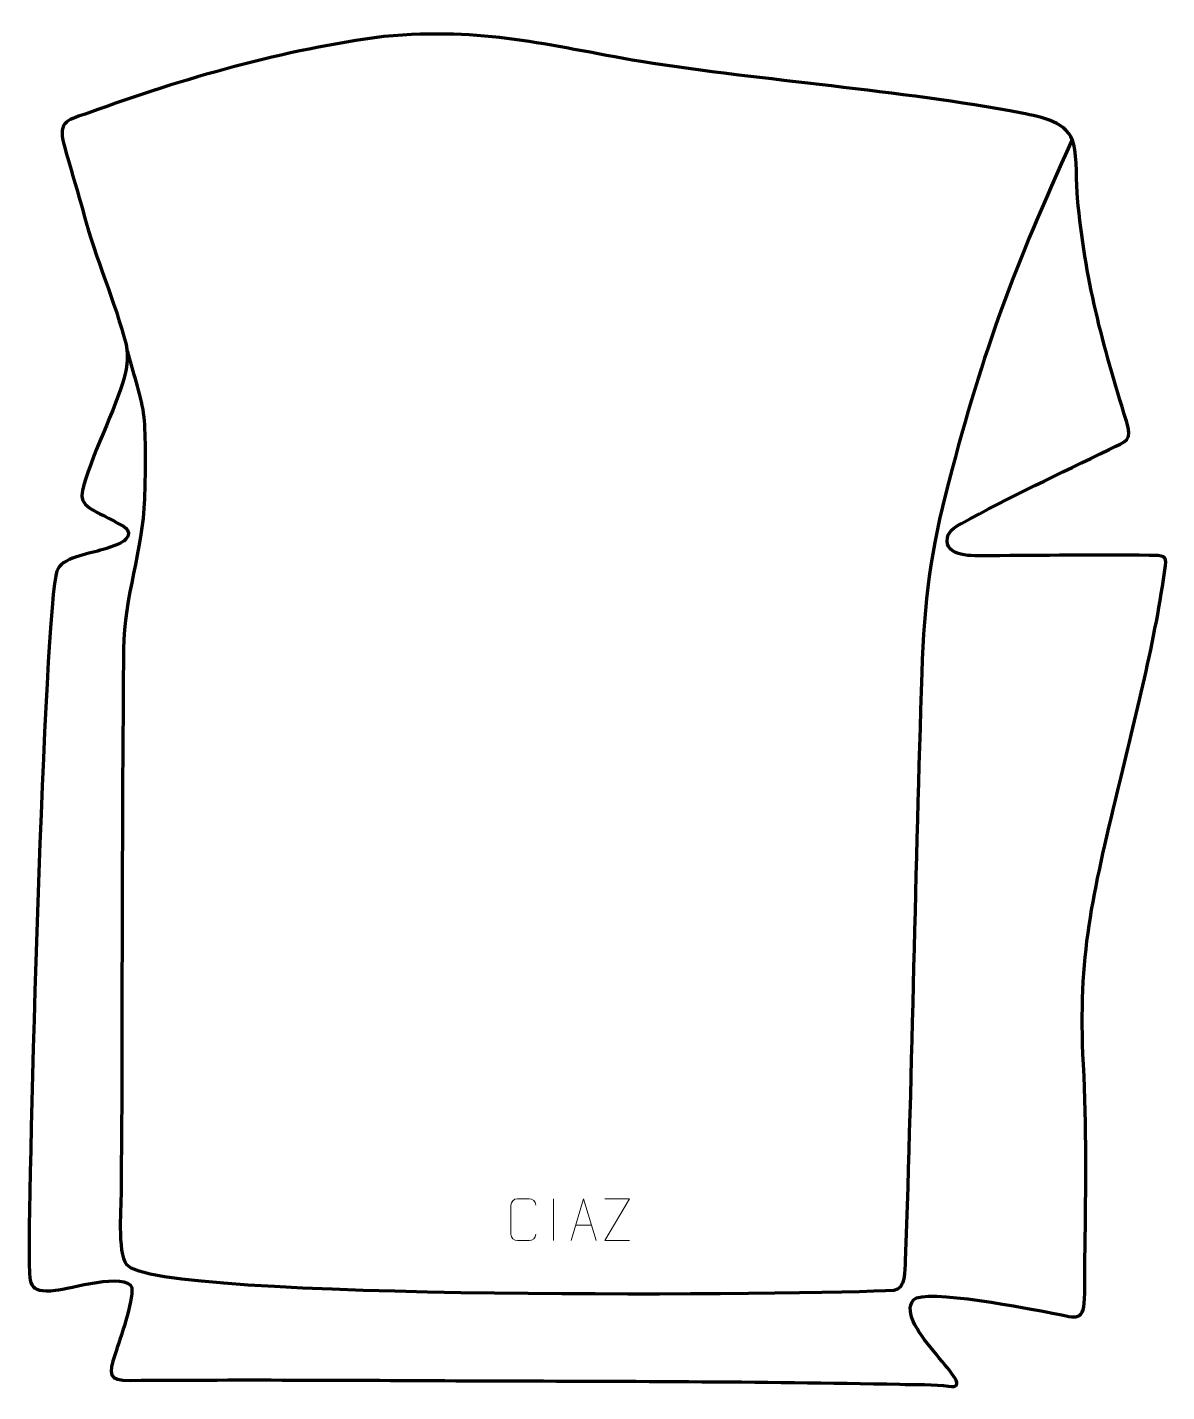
# Model space of a CAD drawing. Header units: millimetres. Extents: x -756 to -75, y 180 to 994.
import ezdxf

# ---------------------------------------------------------------- set-up
doc = ezdxf.new("R2010")
doc.units = ezdxf.units.MM
doc.header["$MEASUREMENT"] = 0
doc.layers.add('layer 2', color=7, linetype='Continuous')
doc.layers.add('layer 3', color=7, linetype='Continuous')

msp = doc.modelspace()

# ---------------------------------------------------------------- linework, layer by layer
at = {"layer": 'layer 2', "color": 140, "lineweight": 158}
msp.add_open_spline([(-131.7095, 927.3338), (-166.6536, 850.3926), (-184.2573, 803.9447), (-205.4382, 723.2123), (-205.4382, 723.2123), (-216.4716, 681.1577), (-220.0755, 652.333), (-221.5486, 608.8985), (-221.5486, 608.8985), (-225.514, 491.9818), (-227.2647, 374.9395), (-231.445, 257.9444), (-231.445, 257.9444), (-231.641, 252.4868), (-231.1023, 240.7158), (-238.3423, 240.2432), (-238.3423, 240.2432), (-279.6602, 237.546), (-680.1411, 233.4724), (-696.2905, 255.483), (-696.2905, 255.483), (-701.9021, 263.1312), (-699.3914, 291.2901), (-699.3966, 302.0843), (-699.3966, 302.0843), (-699.4055, 320.5143), (-699.1058, 338.9439), (-699.0689, 357.3748), (-699.0689, 357.3748), (-698.9336, 445.9324), (-698.7981, 534.4879), (-697.9901, 623.0426), (-697.9901, 623.0426), (-697.6904, 654.9784), (-686.6178, 681.6897), (-685.5434, 712.9298), (-685.5434, 712.9298), (-685.0388, 727.6013), (-684.8815, 742.4809), (-685.5009, 757.1479), (-685.5009, 757.1479), (-686.0408, 769.1681), (-690.5069, 781.8824), (-693.6928, 793.4849), (-693.6928, 793.4849), (-694.4775, 796.3858), (-695.2613, 799.2868), (-696.0469, 802.1874)], degree=3, knots=[0, 0, 0, 0, 0.07692308, 0.07692308, 0.07692308, 0.07692308, 0.15384615, 0.15384615, 0.15384615, 0.15384615, 0.23076923, 0.23076923, 0.23076923, 0.23076923, 0.30769231, 0.30769231, 0.30769231, 0.30769231, 0.38461538, 0.38461538, 0.38461538, 0.38461538, 0.46153846, 0.46153846, 0.46153846, 0.46153846, 0.53846154, 0.53846154, 0.53846154, 0.53846154, 0.61538462, 0.61538462, 0.61538462, 0.61538462, 0.69230769, 0.69230769, 0.69230769, 0.69230769, 0.76923077, 0.76923077, 0.76923077, 0.76923077, 0.84615385, 0.84615385, 0.84615385, 0.84615385, 1, 1, 1, 1], dxfattribs=at)
at = {"layer": 'layer 3', "color": 242, "lineweight": 158}
msp.add_open_spline([(-737.9644, 669.8807), (-735.1439, 677.712), (-719.7681, 679.7893), (-712.1254, 682.1379), (-712.1254, 682.1379), (-708.0718, 683.3836), (-699.743, 685.7167), (-696.7639, 688.7118), (-696.7639, 688.7118), (-691.9507, 694.698), (-700.0133, 697.1875), (-702.464, 698.7632), (-702.464, 698.7632), (-710.2056, 703.7411), (-722.7319, 706.7824), (-723.1814, 714.7211), (-723.1814, 714.7211), (-721.3684, 730.1396), (-704.2003, 763.6464), (-698.8428, 781.7374), (-698.8428, 781.7374), (-696.6047, 789.2948), (-694.967, 797.1148), (-696.6809, 804.9382), (-696.6809, 804.9382), (-703.4371, 831.2244), (-714.867, 856.16), (-721.9011, 882.6523), (-721.9011, 882.6523), (-725.6042, 896.81), (-730.0677, 910.3435), (-733.8108, 924.5267), (-733.8108, 924.5267), (-737.6551, 939.093), (-731.0505, 938.9801), (-718.8283, 943.4169), (-718.8283, 943.4169), (-662.8032, 963.7546), (-601.9498, 981.2829), (-542.7658, 988.8674), (-542.7658, 988.8674), (-481.6321, 994.4069), (-447.3643, 983.7899), (-389.0545, 973.9508), (-389.0545, 973.9508), (-314.0823, 962.0581), (-236.6645, 957.2816), (-161.8678, 943.145), (-161.8678, 943.145), (-149.8813, 940.6311), (-134.0409, 938.1751), (-130.7941, 924.489), (-130.7941, 924.489), (-128.9978, 916.9173), (-129.1946, 900.8895), (-128.5683, 892.3229), (-128.5683, 892.3229), (-124.1853, 844.5725), (-113.6164, 804.7068), (-99.3168, 759.252), (-99.3168, 759.252), (-95.6231, 747.5106), (-99.1843, 747.4871), (-109.6173, 742.3579), (-109.6173, 742.3579), (-138.7542, 728.0319), (-169.5171, 713.7971), (-197.8182, 698.1519), (-197.8182, 698.1519), (-202.0908, 695.79), (-206.4787, 693.2932), (-206.4765, 687.5978), (-206.4765, 687.5978), (-206.4726, 677.4601), (-187.6621, 678.8377), (-180.9581, 678.8588), (-180.9581, 678.8588), (-148.9093, 679.0672), (-117.8686, 679.436), (-85.8226, 679.1313), (-85.8226, 679.1313), (-76.7983, 679.0454), (-75.3019, 678.9477), (-76.0662, 673.0185), (-76.0662, 673.0185), (-81.8113, 629.1279), (-94.209, 582.0741), (-104.4738, 538.83), (-104.4738, 538.83), (-119.4177, 476.3866), (-128.4289, 440.6522), (-125.0224, 375.1566), (-125.0224, 375.1566), (-123.0604, 337.4342), (-123.5444, 302.1777), (-124.0814, 264.5316), (-124.0814, 264.5316), (-124.2139, 254.9745), (-123.9375, 244.5296), (-124.3175, 235.1402), (-124.3175, 235.1402), (-124.9189, 220.2781), (-131.1162, 224.4499), (-143.47, 226.7193), (-143.47, 226.7193), (-155.2814, 228.9194), (-220.2969, 241.8872), (-226.4653, 234.6073), (-226.4653, 234.6073), (-239.2595, 219.5077), (-184.3845, 179.7676), (-205.515, 183.0736), (-205.515, 183.0736), (-213.147, 184.1799), (-226.7328, 184.0535), (-234.658, 184.221), (-234.658, 184.221), (-318.5012, 185.9931), (-402.9946, 185.9745), (-486.8806, 186.3067), (-486.8806, 186.3067), (-555.971, 186.5812), (-625.0719, 187.0766), (-694.1598, 186.518), (-694.1598, 186.518), (-707.7357, 186.4082), (-707.141, 189.932), (-703.2629, 202.1298), (-703.2629, 202.1298), (-700.3974, 211.1423), (-692.3977, 233.414), (-693.2369, 241.9881), (-693.2369, 241.9881), (-696.7914, 251.3462), (-730.3487, 241.2267), (-738.8605, 240.3191), (-738.8605, 240.3191), (-755.6774, 238.5258), (-754.3047, 244.4021), (-754.5404, 259.9303), (-754.5404, 259.9303), (-755.1571, 300.5577), (-745.674, 648.4745), (-737.9644, 669.8807)], degree=3, knots=[0, 0, 0, 0, 0.02702703, 0.02702703, 0.02702703, 0.02702703, 0.05405405, 0.05405405, 0.05405405, 0.05405405, 0.08108108, 0.08108108, 0.08108108, 0.08108108, 0.10810811, 0.10810811, 0.10810811, 0.10810811, 0.13513514, 0.13513514, 0.13513514, 0.13513514, 0.16216216, 0.16216216, 0.16216216, 0.16216216, 0.18918919, 0.18918919, 0.18918919, 0.18918919, 0.21621622, 0.21621622, 0.21621622, 0.21621622, 0.24324324, 0.24324324, 0.24324324, 0.24324324, 0.27027027, 0.27027027, 0.27027027, 0.27027027, 0.2972973, 0.2972973, 0.2972973, 0.2972973, 0.32432432, 0.32432432, 0.32432432, 0.32432432, 0.35135135, 0.35135135, 0.35135135, 0.35135135, 0.37837838, 0.37837838, 0.37837838, 0.37837838, 0.40540541, 0.40540541, 0.40540541, 0.40540541, 0.43243243, 0.43243243, 0.43243243, 0.43243243, 0.45945946, 0.45945946, 0.45945946, 0.45945946, 0.48648649, 0.48648649, 0.48648649, 0.48648649, 0.51351351, 0.51351351, 0.51351351, 0.51351351, 0.54054054, 0.54054054, 0.54054054, 0.54054054, 0.56756757, 0.56756757, 0.56756757, 0.56756757, 0.59459459, 0.59459459, 0.59459459, 0.59459459, 0.62162162, 0.62162162, 0.62162162, 0.62162162, 0.64864865, 0.64864865, 0.64864865, 0.64864865, 0.67567568, 0.67567568, 0.67567568, 0.67567568, 0.7027027, 0.7027027, 0.7027027, 0.7027027, 0.72972973, 0.72972973, 0.72972973, 0.72972973, 0.75675676, 0.75675676, 0.75675676, 0.75675676, 0.78378378, 0.78378378, 0.78378378, 0.78378378, 0.81081081, 0.81081081, 0.81081081, 0.81081081, 0.83783784, 0.83783784, 0.83783784, 0.83783784, 0.86486486, 0.86486486, 0.86486486, 0.86486486, 0.89189189, 0.89189189, 0.89189189, 0.89189189, 0.91891892, 0.91891892, 0.91891892, 0.91891892, 0.94594595, 0.94594595, 0.94594595, 0.94594595, 1, 1, 1, 1], dxfattribs=at)
at = {"layer": 'layer 3', "color": 250, "lineweight": 9}
for points, knots in [([(-452.0439, 273.8071), (-452.1837, 271.4837), (-453.8609, 270.0041), (-456.0086, 269.9933), (-456.0086, 269.9933), (-458.3405, 269.9937), (-460.6724, 269.9937), (-463.0039, 269.9933), (-463.0039, 269.9933), (-464.9289, 269.8879), (-466.901, 271.7724), (-466.8898, 273.7897), (-466.8898, 273.7897), (-466.8894, 279.5598), (-466.8894, 285.3295), (-466.8898, 291.0988), (-466.8898, 291.0988), (-466.8856, 293.2369), (-465.1389, 294.9561), (-462.9865, 294.9426), (-462.9865, 294.9426), (-460.6608, 294.9426), (-458.3347, 294.9426), (-456.0086, 294.9426), (-456.0086, 294.9426), (-454.062, 294.9781), (-452.0706, 293.4866), (-452.0439, 291.049)], [0, 0, 0, 0, 0.125, 0.125, 0.125, 0.125, 0.25, 0.25, 0.25, 0.25, 0.375, 0.375, 0.375, 0.375, 0.5, 0.5, 0.5, 0.5, 0.625, 0.625, 0.625, 0.625, 0.75, 0.75, 0.75, 0.75, 1, 1, 1, 1]), ([(-430.9374, 269.9894), (-430.9374, 269.9894), (-423.5664, 294.9429), (-423.5664, 294.9429), (-423.5664, 294.9429), (-423.5664, 294.9429), (-415.9965, 269.9894), (-415.9965, 269.9894)], [0, 0, 0, 0, 0.33333333, 0.33333333, 0.33333333, 0.33333333, 1, 1, 1, 1]), ([(-396.1695, 269.9874), (-396.1695, 269.9874), (-410.7885, 269.9874), (-410.7885, 269.9874), (-410.7885, 269.9874), (-410.7885, 269.9874), (-396.1452, 294.9448), (-396.1452, 294.9448), (-396.1452, 294.9448), (-396.1452, 294.9448), (-410.7885, 294.9448), (-410.7885, 294.9448)], [0, 0, 0, 0, 0.25, 0.25, 0.25, 0.25, 0.5, 0.5, 0.5, 0.5, 1, 1, 1, 1])]:
    msp.add_open_spline(points, degree=3, knots=knots, dxfattribs=at)
for points in [[(-441.4669, 294.9532), (-441.4669, 294.9532), (-441.4669, 269.9791), (-441.4669, 269.9791)], [(-428.2148, 279.2388), (-428.2148, 279.2388), (-418.7191, 279.2388), (-418.7191, 279.2388)]]:
    msp.add_open_spline(points, degree=3, dxfattribs=at)

doc.saveas('drawing.dxf')
